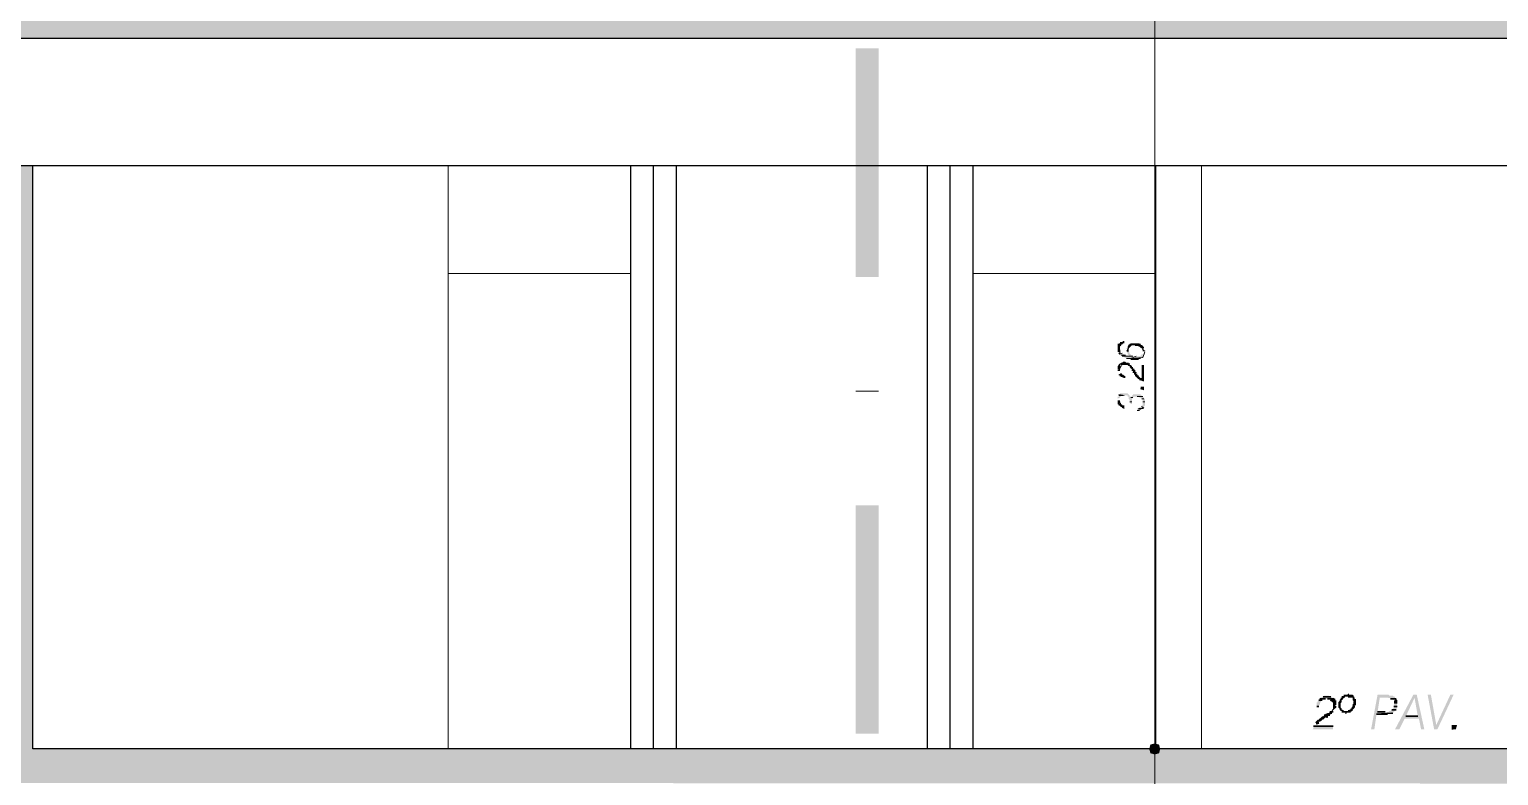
# Model space of a CAD drawing. Header units: millimetres. Extents: x 182 to 575, y -105 to 95.
# Drawn here: x 261.65 to 268.09, y 80.13 to 83.4 of the extents above; entities that cross this region are included whole.
import ezdxf

# ---------------------------------------------------------------- set-up
doc = ezdxf.new("R2010")
doc.units = ezdxf.units.MM
doc.header["$MEASUREMENT"] = 0
doc.layers.add('PDF_Geometry', color=7, linetype='Continuous')
doc.layers.add('PDF_Solid Fills', color=7, linetype='Continuous')

msp = doc.modelspace()

# ---------------------------------------------------------------- hatches: boundary and pattern name
at = {"layer": 'PDF_Solid Fills', "true_color": 0xb9b9b9, "transparency": 33554559}
for points in [[(261.6659, 83.511), (261.6659, 86.0205), (261.5183, 86.0205), (261.5183, 83.511), (259.5945, 83.511), (259.5945, 82.8015), (259.7945, 82.8015), (259.7945, 83.3586), (270.3516, 83.3586), (270.3516, 82.8015), (270.504, 82.8015), (270.504, 83.511)], [(265.2707, 82.3158), (265.3707, 82.3158), (265.3707, 83.3158), (265.2707, 83.3158)], [(265.2707, 80.3158), (265.3707, 80.3158), (265.3707, 81.3158), (265.2707, 81.3158)]]:
    msp.add_hatch(color=9, dxfattribs=at).paths.add_polyline_path(points)
h = msp.add_hatch(color=9, dxfattribs=at)
h.paths.add_polyline_path([(259.5945, 80.1015), (259.5945, 79.5396), (259.7945, 79.5396), (259.7945, 80.0967)])
h.paths.add_polyline_path([(261.6659, 80.2491), (261.6659, 82.8015), (261.5183, 82.8015), (261.5183, 80.2491), (259.5945, 80.2491), (259.5945, 80.1015), (270.3516, 80.0967), (270.3516, 79.5396), (270.504, 79.5396), (270.504, 80.2491)])
at = {"layer": 'PDF_Solid Fills', "transparency": 33554559}
for points in [[(266.4231, 82.0205), (266.4183, 82.0205), (266.4183, 82.0158), (266.4326, 82.0205), (266.4373, 82.0205), (266.4409, 82.0241), (266.4469, 82.0253), (266.4469, 82.0348), (266.4421, 82.0348), (266.4373, 82.0301), (266.4278, 82.0301), (266.4278, 82.0253), (266.4231, 82.0253)], [(266.504, 82.0158), (266.5088, 82.011), (266.5278, 82.011), (266.5278, 82.0158), (266.5231, 82.0158), (266.5183, 82.0205), (266.5135, 82.0205), (266.5135, 82.0253), (266.4754, 82.0253), (266.4707, 82.0205), (266.4659, 82.0205), (266.4659, 82.0158), (266.4612, 82.011), (266.4612, 82.0015), (266.4564, 82.0015), (266.4659, 81.992), (266.4659, 82.0015), (266.4707, 82.0062), (266.4754, 82.011), (266.4802, 82.0158)], [(266.5183, 82.011), (266.5183, 82.0062), (266.5326, 82.0015), (266.5326, 82.0062)], [(266.4897, 81.8951), (266.4897, 81.8872), (266.4945, 81.8872), (266.4945, 81.8824), (266.4992, 81.8777), (266.504, 81.8729), (266.5088, 81.8681), (266.5135, 81.8662), (266.5135, 81.8634), (266.5278, 81.8598), (266.5278, 81.8586), (266.5326, 81.8586), (266.5326, 81.9301), (266.5231, 81.9301), (266.5231, 81.8729), (266.5183, 81.8729), (266.5135, 81.8777), (266.5088, 81.8824), (266.504, 81.8872), (266.504, 81.892), (266.4992, 81.892), (266.4897, 81.8967), (266.485, 81.8967)], [(266.4278, 81.8824), (266.4326, 81.8777), (266.4421, 81.8753), (266.4421, 81.8729), (266.4516, 81.8729), (266.4516, 81.8824), (266.4469, 81.8824), (266.4421, 81.8872), (266.4373, 81.8872), (266.4373, 81.892), (266.4326, 81.892), (266.4231, 81.8872)], [(266.4707, 81.7777), (266.4707, 81.7634), (266.4802, 81.7586), (266.4802, 81.7808), (266.485, 81.7872), (266.4897, 81.792), (266.5135, 81.792), (266.5135, 81.7872), (266.5183, 81.7872), (266.5231, 81.7824), (266.5231, 81.7777), (266.5278, 81.7777), (266.5278, 81.7539), (266.5231, 81.7539), (266.5231, 81.7491), (266.5183, 81.7443), (266.5135, 81.7443), (266.5088, 81.7396), (266.504, 81.7396), (266.504, 81.7301), (266.5135, 81.7301), (266.5167, 81.7332), (266.5231, 81.7348), (266.5278, 81.7396), (266.5326, 81.7443), (266.5326, 81.7467), (266.5373, 81.7539), (266.5373, 81.7824), (266.5326, 81.7824), (266.5326, 81.7872), (266.5278, 81.792), (266.5231, 81.7967), (266.5183, 81.7967), (266.5183, 81.8015), (266.485, 81.8015), (266.485, 81.7967), (266.4802, 81.7967), (266.4802, 81.792), (266.4707, 81.792), (266.4707, 81.7967), (266.4659, 81.8015), (266.4612, 81.8062), (266.4278, 81.8062), (266.4278, 81.8015), (266.4231, 81.8015), (266.4231, 81.792), (266.4183, 81.792), (266.4183, 81.7824), (266.4278, 81.7872), (266.4278, 81.792), (266.4326, 81.792), (266.4326, 81.7967), (266.4612, 81.7967), (266.4612, 81.792), (266.4659, 81.792), (266.4659, 81.7824)], [(266.5183, 81.8253), (266.5326, 81.8205), (266.5326, 81.8348), (266.5183, 81.8348)], [(267.3171, 80.467), (267.3231, 80.4681), (267.3469, 80.4681), (267.3707, 80.4634), (267.3659, 80.4681), (267.3659, 80.4729), (267.3564, 80.4729), (267.3564, 80.4777), (267.3469, 80.4777), (267.3421, 80.4824), (267.3231, 80.4824), (267.3183, 80.4777), (267.3135, 80.4777), (267.3088, 80.4729), (267.304, 80.4729), (267.304, 80.4681), (267.2993, 80.4634), (267.2945, 80.4586), (267.2945, 80.4539), (267.2897, 80.4539), (267.2897, 80.4348), (267.2993, 80.4348), (267.2993, 80.4396), (267.304, 80.4443), (267.304, 80.4539), (267.3088, 80.4539), (267.3088, 80.4586), (267.3135, 80.4586), (267.3135, 80.4634)], [(267.3612, 80.4443), (267.3612, 80.4348), (267.3754, 80.4396)], [(267.8754, 80.4872), (267.8135, 80.3539), (267.7897, 80.4872), (267.7754, 80.4872), (267.804, 80.3348), (267.8183, 80.3348), (267.8897, 80.4872)], [(267.285, 80.3681), (267.2802, 80.3634), (267.2993, 80.3681), (267.304, 80.3681), (267.3088, 80.3729), (267.3135, 80.3729), (267.3135, 80.3777), (267.3183, 80.3777), (267.3231, 80.3824), (267.3278, 80.3872), (267.3326, 80.3872), (267.3373, 80.392), (267.3135, 80.392), (267.3088, 80.3872), (267.304, 80.3824), (267.2993, 80.3824), (267.2993, 80.3777), (267.2945, 80.3777), (267.2897, 80.3729)], [(267.3516, 80.4158), (267.3469, 80.411), (267.3421, 80.4062), (267.3373, 80.4062), (267.3326, 80.4015), (267.3278, 80.4015), (267.3469, 80.3967), (267.3516, 80.4015), (267.3564, 80.4015), (267.3564, 80.4062), (267.3612, 80.411)], [(267.2754, 80.3443), (267.2754, 80.3396), (267.2707, 80.3348), (267.3612, 80.3348), (267.3612, 80.3491), (267.2897, 80.3491)], [(267.885, 80.3539), (267.885, 80.3348), (267.8993, 80.3348), (267.904, 80.3539)], [(266.5612, 80.2301), (266.5802, 80.2253), (266.5993, 80.2301), (266.604, 80.2491), (266.5993, 80.2682), (266.5802, 80.2729), (266.5612, 80.2682), (266.5564, 80.2491)]]:
    msp.add_hatch(color=256, dxfattribs=at).paths.add_polyline_path(points)
h = msp.add_hatch(color=256, dxfattribs=at)
h.paths.add_polyline_path([(266.4183, 81.9872), (266.4278, 81.9777), (266.4183, 81.9967)])
h.paths.add_polyline_path([(266.5088, 81.9539), (266.5135, 81.9586), (266.5231, 81.9586), (266.5231, 81.963), (266.5278, 81.9634), (266.5326, 81.9682), (266.5326, 81.9705), (266.5373, 81.9777), (266.5373, 81.9872), (266.5335, 81.9777), (266.5326, 81.9777), (266.5294, 81.9682), (266.5278, 81.9682), (266.5278, 81.9777), (266.5231, 81.9777), (266.5231, 81.9729), (266.5183, 81.9729), (266.5183, 81.9682), (266.4802, 81.9682), (266.4802, 81.9729), (266.4754, 81.9729), (266.4754, 81.9777), (266.4707, 81.9777), (266.4707, 81.9824), (266.4659, 81.9872), (266.4612, 81.9872), (266.4612, 81.9777), (266.4659, 81.9729), (266.4707, 81.9682), (266.4612, 81.9682), (266.4564, 81.9729), (266.4469, 81.9729), (266.4469, 81.9777), (266.4421, 81.9777), (266.4373, 81.9824), (266.4326, 81.9824), (266.4326, 81.9872), (266.4278, 81.992), (266.4278, 81.9777), (266.4278, 81.9729), (266.4373, 81.9729), (266.4373, 81.9682), (266.4421, 81.9682), (266.4469, 81.9634), (266.4526, 81.9624), (266.4564, 81.9586), (266.4754, 81.9586), (266.4754, 81.9539)])
h = msp.add_hatch(color=256, dxfattribs=at)
h.paths.add_polyline_path([(266.4278, 81.9348), (266.4231, 81.9348), (266.4231, 81.9301), (266.4183, 81.9253), (266.4183, 81.911), (266.4278, 81.9062)])
h.paths.add_polyline_path([(266.4945, 81.9062), (266.4897, 81.911), (266.485, 81.9158), (266.485, 81.9205), (266.4802, 81.9205), (266.4802, 81.9253), (266.4754, 81.9301), (266.4707, 81.9301), (266.4707, 81.9348), (266.4659, 81.9348), (266.4659, 81.9396), (266.4564, 81.9396), (266.4516, 81.9443), (266.4421, 81.9443), (266.4373, 81.9396), (266.4326, 81.9396), (266.4278, 81.9348), (266.4326, 81.9253), (266.4373, 81.9301), (266.4612, 81.9301), (266.4659, 81.9253), (266.4707, 81.9253), (266.4707, 81.9205), (266.4754, 81.9158), (266.4802, 81.911), (266.4802, 81.9062)])
h = msp.add_hatch(color=256, dxfattribs=at)
h.paths.add_polyline_path([(266.4231, 81.7562), (266.4231, 81.7539), (266.4278, 81.7539), (266.4183, 81.7681), (266.4183, 81.7586)])
h.paths.add_polyline_path([(266.4469, 81.7396), (266.4469, 81.7539), (266.4373, 81.7539), (266.4326, 81.7586), (266.4326, 81.7634), (266.4278, 81.7634), (266.4278, 81.7539), (266.4278, 81.7491), (266.4373, 81.7443)])
h = msp.add_hatch(color=256, dxfattribs=at)
h.paths.add_polyline_path([(267.4278, 80.4158), (267.4183, 80.4158), (267.4373, 80.411), (267.4421, 80.4158), (267.4469, 80.4158), (267.4469, 80.4205), (267.4516, 80.4253), (267.4564, 80.4301), (267.4564, 80.4396), (267.4612, 80.4396), (267.4612, 80.4681), (267.4564, 80.4681), (267.4564, 80.4729), (267.4421, 80.4777), (267.4421, 80.4729), (267.4469, 80.4729), (267.4469, 80.4634), (267.4516, 80.4586), (267.4516, 80.4491), (267.4469, 80.4443), (267.4469, 80.4348), (267.4421, 80.4301), (267.4421, 80.4253), (267.4373, 80.4253), (267.4373, 80.4205), (267.4326, 80.4205)])
h.paths.add_polyline_path([(267.3897, 80.4205), (267.3945, 80.4158), (267.4088, 80.4158), (267.404, 80.4205), (267.3993, 80.4205), (267.3993, 80.4253), (267.3945, 80.4301), (267.3945, 80.4491), (267.3993, 80.4539), (267.3993, 80.4634), (267.404, 80.4634), (267.404, 80.4681), (267.4088, 80.4729), (267.4135, 80.4777), (267.4421, 80.4777), (267.4516, 80.4777), (267.4516, 80.4824), (267.4088, 80.4824), (267.404, 80.4777), (267.3993, 80.4777), (267.3993, 80.4729), (267.3945, 80.4729), (267.3945, 80.4681), (267.3897, 80.4634), (267.3897, 80.4586), (267.385, 80.4539), (267.385, 80.4301), (267.3897, 80.4253)])
h = msp.add_hatch(color=256, dxfattribs=at)
h.paths.add_polyline_path([(267.7612, 80.3348), (267.7278, 80.4872), (267.7135, 80.4872), (267.6326, 80.3348), (267.6516, 80.3348), (267.6754, 80.3824), (267.7373, 80.3824), (267.7469, 80.3348)])
h.paths.add_polyline_path([(267.7183, 80.4729), (267.7326, 80.392), (267.6802, 80.392)], flags=0)
h.paths.add_polyline_path([(267.6135, 80.4716), (267.6135, 80.4681), (267.6231, 80.4681), (267.6231, 80.4634), (267.6373, 80.4634), (267.6373, 80.4681), (267.6326, 80.4729), (267.6326, 80.4777), (267.6278, 80.4777), (267.6231, 80.4824), (267.6088, 80.4824), (267.604, 80.4872), (267.5564, 80.4872), (267.5278, 80.3348), (267.5421, 80.3348), (267.5509, 80.3964), (267.5528, 80.4015), (267.6135, 80.4015), (267.618, 80.4059), (267.6231, 80.4062), (267.6278, 80.411), (267.6326, 80.4158), (267.6373, 80.4205), (267.6373, 80.4253), (267.6421, 80.4253), (267.6421, 80.4491), (267.6278, 80.4443), (267.6278, 80.4301), (267.6231, 80.4253), (267.6183, 80.4205), (267.6135, 80.4158), (267.6088, 80.4158), (267.604, 80.411), (267.5564, 80.411), (267.5659, 80.4729), (267.604, 80.4729)])

# ---------------------------------------------------------------- linework, layer by layer
at = {"layer": 'PDF_Geometry', "lineweight": 13}
for points in [[(266.5802, 80.2729), (266.5802, 80.2967), (266.5802, 83.4586), (266.5802, 83.4824)], [(263.485, 80.2491), (263.485, 82.8015)], [(266.585, 82.8015), (266.585, 80.2491), (266.585, 82.8015)], [(266.785, 80.2491), (266.785, 82.8015)], [(264.285, 82.3301), (263.485, 82.3301)], [(266.585, 82.3301), (265.785, 82.3301)], [(266.4326, 82.0205), (266.4183, 82.0205), (266.4326, 82.0205)], [(266.4373, 82.0205), (266.4231, 82.0205), (266.4373, 82.0205)], [(266.4659, 81.992), (266.4564, 81.992), (266.4659, 81.992)], [(266.4564, 81.992), (266.4659, 81.992), (266.4564, 81.992)], [(266.4612, 81.9967), (266.4612, 81.992), (266.4635, 81.9872)], [(266.4659, 82.0015), (266.4659, 82.0158), (266.4659, 82.0015)], [(266.4707, 82.0205), (266.5183, 82.0205), (266.4707, 82.0205)], [(266.5183, 82.0205), (266.4707, 82.0205), (266.5183, 82.0205)], [(266.4945, 82.0158), (266.5231, 82.0158), (266.4945, 82.0158)], [(266.5135, 82.011), (266.5278, 82.011), (266.5135, 82.011)], [(266.5183, 82.011), (266.5231, 82.011), (266.5326, 82.0086)], [(266.5183, 82.0062), (266.5326, 82.0062), (266.5183, 82.0062)], [(266.5373, 81.9872), (266.5278, 81.9634), (266.5373, 81.9872)], [(266.4373, 81.9301), (266.4278, 81.9348), (266.4373, 81.9301)], [(266.4278, 81.9348), (266.4707, 81.9348), (266.4278, 81.9348)], [(266.4326, 81.9253), (266.4326, 81.9253), (266.4278, 81.9181)], [(266.4516, 81.9729), (266.4326, 81.9729), (266.4516, 81.9729)], [(266.4659, 81.9682), (266.4373, 81.9682), (266.4659, 81.9682)], [(266.4421, 81.9682), (266.4707, 81.9682), (266.4421, 81.9682)], [(266.4707, 81.9682), (266.4421, 81.9682), (266.4707, 81.9682)], [(266.4707, 81.9682), (266.485, 81.9682), (266.4707, 81.9682)], [(266.485, 81.9682), (266.4707, 81.9682), (266.485, 81.9682)], [(266.5088, 81.9539), (266.4754, 81.9539), (266.5088, 81.9539)], [(266.4897, 81.9539), (266.4992, 81.9539), (266.4897, 81.9539)], [(266.4183, 81.911), (266.4278, 81.911), (266.4183, 81.911)], [(266.4326, 81.892), (266.4231, 81.8872), (266.4326, 81.892)], [(266.4231, 81.8872), (266.4373, 81.8872), (266.4231, 81.8872)], [(266.4278, 81.8824), (266.4469, 81.8824), (266.4278, 81.8824)], [(266.4754, 81.9158), (266.485, 81.9158), (266.4754, 81.9158)], [(266.4897, 81.911), (266.4802, 81.911), (266.4897, 81.911)], [(266.4945, 81.9062), (266.4802, 81.9062), (266.4945, 81.9062)], [(266.485, 81.8967), (266.4992, 81.8967), (266.485, 81.8967)], [(266.5088, 81.8824), (266.4945, 81.8824), (266.5088, 81.8824)], [(266.4469, 81.7967), (266.4231, 81.8015), (266.4469, 81.7967)], [(266.4231, 81.7967), (266.4421, 81.7967), (266.4231, 81.7967)], [(266.5278, 81.792), (266.504, 81.792), (266.5278, 81.792)], [(266.504, 81.792), (266.5278, 81.792), (266.504, 81.792)], [(266.5326, 81.8205), (266.5183, 81.8253), (266.5326, 81.8205)], [(266.4802, 81.7681), (266.4707, 81.7681), (266.4802, 81.7681)], [(266.5278, 81.7396), (266.5088, 81.7396), (266.5278, 81.7396)], [(266.5088, 81.7396), (266.5278, 81.7396), (266.5088, 81.7396)], [(266.5231, 81.7824), (266.5326, 81.7824), (266.5231, 81.7824)], [(266.5231, 81.7491), (266.5278, 81.7396), (266.5231, 81.7491)], [(266.5373, 81.7681), (266.5278, 81.7681), (266.5373, 81.7681)], [(266.5802, 77.0253), (266.5802, 77.0491), (266.5802, 80.1967), (266.5802, 80.2253)]]:
    msp.add_lwpolyline(points, dxfattribs=at)
at = {"layer": 'PDF_Geometry', "lineweight": 25}
for points in [[(270.3516, 83.3586), (259.7945, 83.3586), (259.7945, 82.8015)], [(270.504, 82.8015), (259.5945, 82.8015)], [(270.504, 80.2491), (261.6659, 80.2491), (261.6659, 82.8015)], [(264.285, 80.2491), (264.285, 82.8015)], [(264.385, 80.2491), (264.385, 82.8015)], [(264.485, 80.2491), (264.485, 82.8015)], [(265.585, 80.2491), (265.585, 82.8015)], [(265.685, 80.2491), (265.685, 82.8015)], [(265.785, 80.2491), (265.785, 82.8015)], [(267.2993, 80.4634), (267.3135, 80.4634), (267.2993, 80.4634)], [(267.3135, 80.4634), (267.2993, 80.4634), (267.3135, 80.4634)], [(267.3278, 80.4681), (267.304, 80.4681), (267.3278, 80.4681)], [(267.304, 80.4681), (267.3278, 80.4681), (267.304, 80.4681)], [(267.3183, 80.4777), (267.3516, 80.4777), (267.3183, 80.4777)], [(267.3469, 80.4681), (267.3659, 80.4681), (267.3469, 80.4681)], [(267.3564, 80.4586), (267.3754, 80.4586), (267.3564, 80.4586)], [(267.4135, 80.4777), (267.3993, 80.4777), (267.4135, 80.4777)], [(267.4088, 80.4824), (267.4469, 80.4824), (267.4088, 80.4824)], [(267.4302, 80.4872), (267.4278, 80.4872), (267.4278, 80.4872), (267.4278, 80.4872), (267.4254, 80.4824), (267.4492, 80.4824)], [(267.4516, 80.4777), (267.4373, 80.4777), (267.4516, 80.4777)], [(267.4397, 80.4777), (267.4445, 80.4777), (267.454, 80.4753)], [(267.4516, 80.4539), (267.4612, 80.4539), (267.4516, 80.4539)], [(267.6373, 80.4681), (267.6135, 80.4681), (267.6373, 80.4681)], [(267.3231, 80.3967), (267.3469, 80.3967), (267.3231, 80.3967)], [(267.3469, 80.411), (267.3612, 80.411), (267.3469, 80.411)], [(267.3612, 80.411), (267.3469, 80.411), (267.3612, 80.411)], [(267.4373, 80.411), (267.3993, 80.411), (267.4373, 80.411)], [(267.404, 80.411), (267.4326, 80.411), (267.404, 80.411)], [(267.4159, 80.4062), (267.4183, 80.4062), (267.4183, 80.4062), (267.4183, 80.411), (267.4183, 80.411), (267.4278, 80.4134)], [(267.4469, 80.4348), (267.4564, 80.4348), (267.4469, 80.4348)], [(267.5564, 80.411), (267.5897, 80.411), (267.5564, 80.411)], [(267.6183, 80.4205), (267.6373, 80.4205), (267.6183, 80.4205)], [(267.6278, 80.4348), (267.6421, 80.4348), (267.6278, 80.4348)], [(267.6802, 80.392), (267.7326, 80.392), (267.6802, 80.392)], [(267.2897, 80.3491), (267.2754, 80.3491), (267.2897, 80.3491)], [(267.3612, 80.3491), (267.2897, 80.3491), (267.3612, 80.3491)], [(267.885, 80.3348), (267.885, 80.3539), (267.885, 80.3348)]]:
    msp.add_lwpolyline(points, dxfattribs=at)
at = {"layer": 'PDF_Geometry', "lineweight": 13}
for points, const_width in [([(266.4231, 81.9872), (266.4231, 82.0015), (266.4231, 82.0062), (266.4231, 82.011), (266.4231, 82.0158), (266.4326, 82.0181)], 0.00953), ([(266.4873, 81.9062), (266.4897, 81.9039), (266.4897, 81.8991), (266.4992, 81.8943)], 0.00952)]:
    msp.add_lwpolyline(points, dxfattribs=dict(at, const_width=const_width))
for points in [[(266.4231, 81.9824), (266.4278, 81.9777), (266.4231, 81.9824)], [(266.4278, 81.9967), (266.4278, 81.9777), (266.4278, 81.9967)], [(266.4373, 81.9824), (266.4278, 81.9777), (266.4373, 81.9824)], [(266.4231, 81.9301), (266.4278, 81.911), (266.4231, 81.9301)], [(266.4564, 81.9586), (266.4754, 81.9586), (266.4564, 81.9586)], [(266.4612, 81.9586), (266.4754, 81.9586), (266.4612, 81.9586)], [(266.4992, 81.9682), (266.4754, 81.9586), (266.4992, 81.9682)], [(266.5278, 81.9634), (266.4754, 81.9586), (266.5278, 81.9634)], [(266.5183, 81.9586), (266.4754, 81.9586), (266.5183, 81.9586)], [(266.4231, 81.7539), (266.4278, 81.7539), (266.4231, 81.7539)], [(266.4278, 81.7681), (266.4278, 81.7539), (266.4278, 81.7681)], [(266.4326, 81.7586), (266.4278, 81.7539), (266.4326, 81.7586)], [(266.4373, 81.7539), (266.4278, 81.7539), (266.4373, 81.7539)], [(266.4373, 81.7443), (266.4469, 81.7396), (266.4373, 81.7443)], [(266.485, 81.7872), (266.4754, 81.7872), (266.485, 81.7872)], [(266.5183, 81.7348), (266.504, 81.7301), (266.5183, 81.7348)], [(266.5135, 81.7301), (266.504, 81.7301), (266.5135, 81.7301)], [(266.5326, 81.7443), (266.5278, 81.7396), (266.5326, 81.7443)], [(266.6707, 80.2491), (265.7897, 80.2491)]]:
    msp.add_lwpolyline(points, close=True, dxfattribs=at)
for points in [[(266.5254, 82.0039, 0.0000023, 0.0000023, 0), (266.5302, 81.9991, 0.00952, 0.00952, 0), (266.5326, 81.9943, 0.00952, 0.00952, 0), (266.5326, 81.9896, 0, 0, 0), (266.5326, 81.9753, 0, 0, 0)], [(266.4231, 81.9086, 0.00953, 0.00953, 0), (266.4231, 81.9039, 0, 0, 0), (266.4231, 81.8991, 0, 0, 0), (266.4254, 81.8943, 0, 0, 0), (266.4231, 81.8896, 0, 0, 0)], [(266.4231, 81.761, 0.00953, 0.00953, 0), (266.4231, 81.7753, 0, 0, 0), (266.4231, 81.7801, 0, 0, 0), (266.4231, 81.7848, 0, 0, 0)]]:
    msp.add_lwpolyline(points, format="xyseb", dxfattribs=at)
at = {"layer": 'PDF_Geometry', "color": 9, "lineweight": 0, "true_color": 0xb9b9b9}
msp.add_lwpolyline([(265.2707, 81.8158), (265.3707, 81.8158)], dxfattribs=at)
at = {"layer": 'PDF_Geometry', "lineweight": 25}
for points in [[(267.3659, 80.4681), (267.3373, 80.4681), (267.3659, 80.4681)], [(267.4278, 80.4777), (267.4516, 80.4777), (267.4278, 80.4777)], [(267.2993, 80.4348), (267.2897, 80.4348), (267.2993, 80.4348)], [(267.4278, 80.4158), (267.4421, 80.4158), (267.4278, 80.4158)], [(267.6183, 80.4062), (267.5516, 80.4015), (267.6183, 80.4062)], [(267.6231, 80.4062), (267.5516, 80.4015), (267.6231, 80.4062)], [(267.5993, 80.4015), (267.5516, 80.4015), (267.5993, 80.4015)]]:
    msp.add_lwpolyline(points, close=True, dxfattribs=at)
for points, const_width in [([(267.3493, 80.4658), (267.3635, 80.4634), (267.3635, 80.4586), (267.3659, 80.4562), (267.3683, 80.4515), (267.3683, 80.4467), (267.3683, 80.442)], 0.0143), ([(267.6326, 80.4634), (267.635, 80.461), (267.635, 80.4562), (267.635, 80.4515), (267.635, 80.4467)], 0.0143), ([(267.3373, 80.3991), (267.3326, 80.3943), (267.3397, 80.392)], 0.0168)]:
    msp.add_lwpolyline(points, dxfattribs=dict(at, const_width=const_width))
for points in [[(267.3683, 80.4372, 0.0143, 0.0143, 0), (267.3683, 80.4324, 0.0143, 0.0143, 0), (267.3683, 80.4277, 0.00674, 0.00674, 0), (267.3635, 80.4229, 0.0101, 0.0101, 0), (267.3612, 80.4181, 0, 0, 0), (267.3564, 80.4134, 0, 0, 0)], [(267.2993, 80.3658, 0.0143, 0.0143, 0), (267.2873, 80.3634, 0, 0, 0), (267.2873, 80.3586, 0, 0, 0), (267.285, 80.3539, 0, 0, 0), (267.2826, 80.3515, 0, 0, 0), (267.2826, 80.3467, 0, 0, 0)]]:
    msp.add_lwpolyline(points, format="xyseb", dxfattribs=at)

doc.saveas('drawing.dxf')
